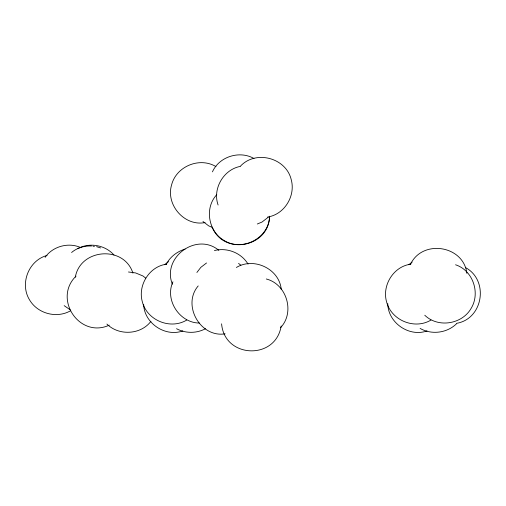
<?xml version="1.0" encoding="UTF-8"?>
<svg xmlns="http://www.w3.org/2000/svg" width="506" height="506" viewBox="0 0 506 506"><rect width="100%" height="100%" fill="white"/><g stroke="black" fill="none" stroke-linecap="round" stroke-linejoin="round"><path stroke-width="0.76" d="M75.305 277.225C80.245 248.402 124.065 245.189 132.926 273.139M269.521 216.53C269.04 238.048 242.545 251.874 224.354 240.628C208.415 231.78 204.165 208.067 216.77 194.677M269.616 216.201C268.996 247.206 224.114 255.916 212.166 227.27M281.159 325.972C275.84 360.373 224.449 358.552 221.596 323.834M166.202 264.486C169.902 256.89 177.157 251.514 185.145 249.047M212.438 171.863C219.142 156.594 239.585 150.244 253.987 158.504M172.938 281.779C164.526 299.881 179.504 322.961 199.402 323.049M410.429 264.486C422.168 238.927 463.616 245.309 466.855 273.322M45.129 257.333C52.782 246.245 68.835 241.944 81.004 247.725M76.026 276.118C52.725 298.863 79.575 338.849 109.277 325.156M150.927 321.335C140.719 334.871 118.828 335.952 106.899 324.055M196.891 272.481L200.831 267.351L206.537 262.975M198.207 285.922C181.812 304.998 200.294 337.875 225.107 333.846M280.533 327.686C295.175 312.379 286.757 284.151 266.301 278.983M71.574 252.507C77.007 247.82 84.483 245.65 91.573 246.011M240.533 166.057C255.891 149.744 286.08 157.834 291.228 179.636C295.763 195.873 284.467 214.462 267.661 217.023M164.469 264.746L168.46 261.684M268.237 217.257L261.963 222.071L257.307 224M408.696 264.746L412.118 262.121M456.678 323.619C447.152 333.037 431.744 335.067 420.106 328.432M47.09 255.435C28.791 260.267 19.633 283.411 29.361 299.571C37.381 313.669 56.754 318.856 70.745 310.665M77.892 248.547C89.594 242.229 105.286 245.043 114.008 255.056M236.372 267.484C253.797 256.77 279.42 268.901 281.254 289.451M186.714 320.077C170.269 329.975 146.923 320.304 142.3 301.677C137.67 285.213 149.434 266.301 166.575 264.195M182.83 330.911C165.184 337.319 144.153 323.163 143.647 304.334M205.512 328.71C196.587 333.543 185.468 333.543 176.543 328.71M430.941 320.077C414.496 329.975 391.151 320.304 386.527 301.677C381.897 285.213 393.655 266.301 410.802 264.195M427.058 330.911C409.12 337.432 387.944 322.733 387.779 303.619M240.394 166.385C223.519 169.466 212.33 188.852 218.099 205.006M205.107 222.57C184.582 226.663 165.614 204.879 171.566 185C176.189 166.366 199.535 156.696 215.98 166.6M214.411 250.559C227.086 247.27 241.299 252.817 248.054 264.107M456.817 323.29C483.268 318.635 489.093 280.311 465.552 267.598M92.996 246.194L94.42 246.384M96.564 246.669L100.643 247.953M128.461 271.988L135.589 272.93L142.901 275.953L145.753 278.142M455.558 264.777C472.794 270.33 480.504 292.708 471.295 308.091C462.307 324.308 438.133 328.267 424.774 315.238M211.995 227.245L208.674 225.866L202.969 221.489M70.049 309.697L64.161 305.649M238.541 263.411L240.824 265.163M218.832 250.337C196.644 231.799 161.597 257.453 172.388 284.22"/></g></svg>
